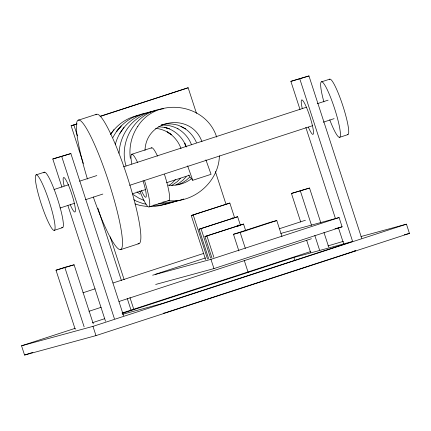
<?xml version="1.0" encoding="UTF-8"?>
<svg xmlns="http://www.w3.org/2000/svg" width="431" height="431" viewBox="0 0 431 431"><rect width="100%" height="100%" fill="white"/><g stroke="black" fill="none" stroke-linecap="round" stroke-linejoin="round"><path stroke-width="0.65" d="M219.406 155.833C218.835 181.666 193.821 203.502 168.149 200.604M119.058 153.28C119.484 144.326 122.452 135.576 127.657 128.276L127.818 128.061C134.38 119.139 144.24 112.836 155.112 110.719L155.494 110.622M144.994 150.397C146.071 118.665 191.219 111.909 201.934 141.61M115.309 144.498C119.624 127.177 135.221 113.606 152.924 111.543M137.845 126.272L137.764 126.375C131.477 135.69 128.858 147.246 130.34 158.371M112.97 137.473C119.198 125.076 131.239 115.799 144.956 113.401M119.866 133.368L124.009 127.436M110.422 134.644C116.914 124.489 127.77 117.07 139.719 115.196M110.374 134.677L113.897 129.844L113.525 130.345M137.764 126.375C156.749 96.167 206.169 103.343 216.658 137.106M175.455 179.614L172.211 183.008L169.038 185.486M186.24 176.705L182.992 180.11L179.285 183.013L175.778 185.012M180.524 178.267L177.265 181.623L171.807 185.443M189.678 177.206L186.165 180.314L182.248 182.879L177.992 184.851M191.369 178.746C184.872 183.838 176.327 186.02 168.155 185.131M175.606 200.959C168.726 204.052 161.092 205.679 153.544 205.129M183.784 198.966C177.189 201.616 169.916 202.732 162.837 202.031M78.307 120.217L96.609 114.247M83.377 163.473L71.126 125.766L76.869 123.891M100.482 116.192L188.153 87.757L196.461 113.321M71.126 125.766L77.09 123.972M100.067 116.478L188.153 87.757M61.919 187.102L52.787 158.991L70.873 153.571L123.605 315.858M300.008 109.474L290.871 81.362L308.962 75.948L361.69 238.23M52.787 158.991L70.873 153.571M290.871 81.362L308.962 75.948M36.177 174.873L44.463 172.168M321.531 81.836L329.823 79.137M131.595 154.336L151.475 147.855M54.02 189.516L68.712 184.727M79.573 181.182L96.824 175.557M123.659 166.813L306.376 107.238M317.238 103.699L328.099 100.154M60.028 208.017L74.725 203.222M85.586 199.682L102.837 194.058M129.666 185.308L312.389 125.739M323.25 122.194L334.111 118.654M132.333 193.864L145.683 189.511M166.657 182.669L189.543 175.207M188.482 175.083L192.754 180.287L211.061 174.318L205.91 159.879M54.209 230.369A29.179 4.159 71.9 0 0 44.167 187.803A29.179 4.159 71.9 0 0 37.201 189.694A29.179 4.159 71.9 0 0 54.209 230.369L62.495 227.67M339.563 137.338L347.855 134.634M149.115 206.896L169 200.415M205.565 259.564L191.256 215.532L229.836 203.06L234.604 217.736M191.256 215.532L229.836 203.06M75.193 329.273L56.003 270.215L65.156 267.236L74.094 264.801L93.285 323.859M300.725 222.035L291.442 193.46L309.533 188.04L320.88 222.967M56.003 270.215L74.094 264.801M120.653 249.624L138.96 243.655M291.442 193.46L309.533 188.04M208.636 258.665L199.068 229.211L237.648 216.734L240.353 225.063M199.068 229.211L237.648 216.734M211.896 257.846L204.967 236.522L243.547 224.05L245.789 230.951M204.967 236.522L243.547 224.05M238.866 250.89L233.478 234.302L270.086 222.369L276.788 220.543L281.966 236.49M233.478 234.302L240.175 232.481L276.788 220.543M82.967 292.778L95.116 288.818M113.014 282.984L203.788 253.385M279.218 228.796L305.428 220.252M155.187 274.348L205.544 257.927M152.644 275.21L210.958 259.338L339.095 217.563L342.095 226.814L213.965 268.588L155.65 284.46M88.98 311.279L101.123 307.319M119.026 301.484L311.435 238.747M360.995 236.533L406.444 224.163L409.45 233.408L95.978 335.614L24.556 355.052L21.55 345.802L75.29 328.282M92.563 322.652L104.717 318.687M121.989 313.057L310.713 251.526M327.986 245.896L343.464 241.306M122.749 313.256L293.856 257.469L352.768 241.435L163.15 303.257L122.361 314.361M21.55 345.802L92.972 326.364L406.444 224.163M24.556 355.052L32.875 352.342M166.156 312.507L355.774 250.686L353.835 251.214M179.021 200.27L172.438 202.381L165.617 203.518L158.705 203.653M166.948 203.653L160.935 205.468L154.099 206.492L149.702 206.503M161.14 124.968C166.21 123.352 171.7 123.616 176.812 124.909C178.569 124.726 192.533 132.775 181.036 126.45M280.775 233.435L339.095 217.563M334.968 228.753L342.095 226.814M404.256 234.825L409.45 233.408M163.565 313.213L165.509 312.685M163.57 108.757C136.88 111.02 118.202 140.565 126.003 165.86M146.114 113.321L144.143 113.552L145.99 113.337M161.237 125.168C167.056 124.704 172.906 126.094 178.03 128.842L177.664 128.648C183.935 132.252 189.01 137.974 191.504 144.789M158.662 126.725L165.019 127.457L169.308 128.842L164.335 127.253C174.345 129.575 182.841 137.214 186.24 146.906L184.727 143.232L186.192 146.874M147.186 206.508L140.355 205.528L134.941 203.922M155.559 128.314C161.356 128.847 166.878 131.202 171.457 134.763L167.115 131.821C173.542 135.555 178.59 141.567 181.02 148.603M146.071 204.17L142.984 203.54L136.471 201.196L133.702 199.715M144.04 200.431L138.874 198.152L133.034 194.483M184.947 128.583C190.017 132.021 194.009 136.896 196.434 142.516M136.993 191.838L139.946 194.155M187.604 165.849L192.754 180.287M299.809 78.932L352.542 241.215M305.821 127.366L335.507 218.732M338.41 227.676L343.604 243.65M323.977 232.492L328.718 247.098M300.38 191.025L311.521 225.316M314.824 235.477L319.57 250.082M306.71 240.45L310.632 252.512M293.856 257.469L294.858 260.556M238.171 224.955L238.585 226.237M240.175 232.481L245.358 248.428M237.093 225.397L237.508 226.668M232.428 217.633L232.842 218.91M215.355 171.484L226.156 204.714M244.221 260.319L248.164 272.462M206.934 235.983L213.868 257.312M201.04 228.672L210.608 258.126M210.958 259.338L213.965 268.588M193.228 214.994L207.537 259.026M73.895 125.012L77.429 135.873M110.239 236.856L124.15 279.676M129.963 297.568L133.912 309.711M97.912 208.211L121.375 280.43M127.193 298.322L131.137 310.465M61.725 156.555L114.452 318.838M67.942 205.63L105.514 321.273M92.972 326.364L95.978 335.614M64.941 267.786L84.131 326.843M164.475 174.393A27.729 3.954 71.9 0 1 168.133 200.361M151.173 148.248A27.729 3.954 71.9 0 1 157.536 156.124M144.595 180.875A27.729 3.954 71.9 0 1 149.417 206.503A27.729 3.954 71.9 0 1 139.833 190.965M131.838 164.044A27.729 3.954 71.9 0 1 137.656 162.606M143.033 180.778A17.504 2.494 71.9 0 1 146.217 196.466A17.504 2.494 71.9 0 1 141.411 190.534M95.86 114.856A68.082 9.708 71.9 0 1 126.886 175.536A68.082 9.708 71.9 0 1 137.995 243.693M87.45 179.048A68.082 9.708 71.9 0 1 86.658 128.745A68.082 9.708 71.9 0 1 122.221 237.729A68.082 9.708 71.9 0 1 93.295 196.972M43.887 172.831A29.179 4.159 71.9 0 1 57.501 198.826A29.179 4.159 71.9 0 1 61.617 227.406M64.122 185.912A18.107 2.581 71.9 0 1 66.697 181.338A18.107 2.581 71.9 0 1 75.134 207.311A18.107 2.581 71.9 0 1 70.248 204.763M302.212 108.289A18.107 2.581 71.9 0 1 304.782 103.715A18.107 2.581 71.9 0 1 313.218 129.688A18.107 2.581 71.9 0 1 308.337 127.14M329.499 79.347A29.179 4.159 71.9 0 1 342.86 105.789A29.179 4.159 71.9 0 1 347.456 134.617M323.907 101.948A29.179 4.159 71.9 0 1 325.572 86.415A29.179 4.159 71.9 0 1 340.172 131.143A29.179 4.159 71.9 0 1 329.742 119.813M120.61 126.601L116.392 131.735L121.154 125.976L120.61 126.601"/></g></svg>
